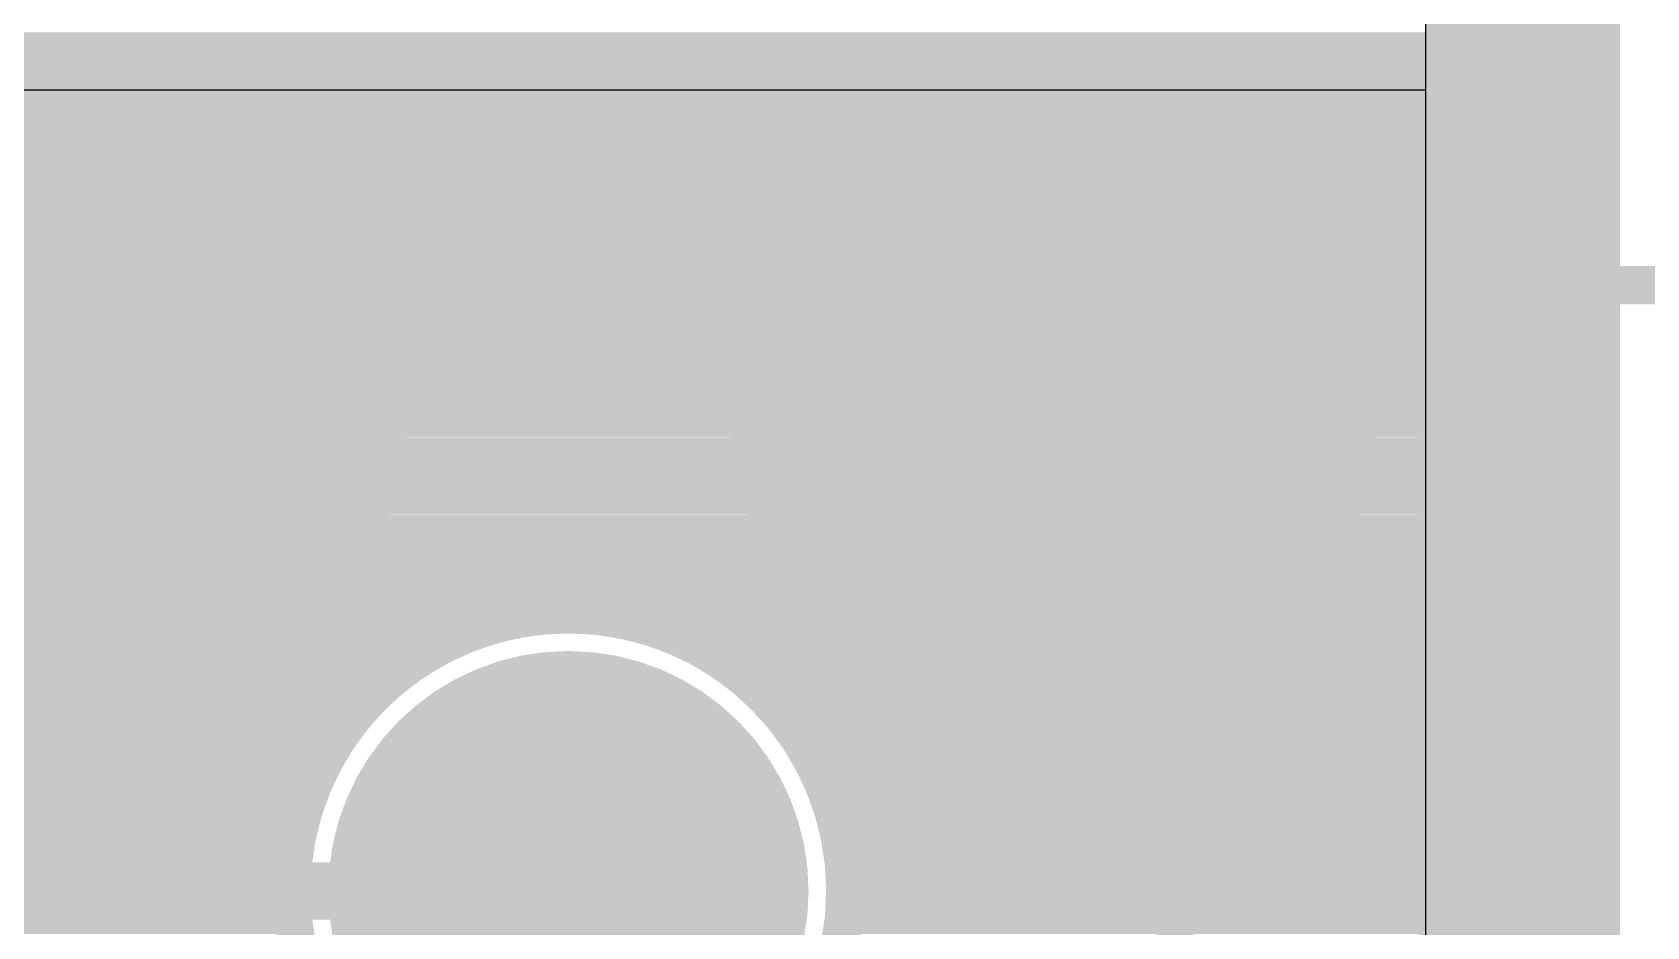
# Model space of a CAD drawing. Header units: millimetres. Extents: x 0.11 to 5.67, y 0.55 to 4.24.
# Drawn here: x 5.1198 to 5.4527, y 1.8863 to 2.0709 of the extents above; entities that cross this region are included whole.
import ezdxf

# ---------------------------------------------------------------- set-up
doc = ezdxf.new("R2010")
doc.units = ezdxf.units.MM
doc.header["$MEASUREMENT"] = 0
for name, color, linetype in [('BottomLayer', 5, 'Continuous'), ('BottomSolder', 6, 'Continuous'), ('InternalPlane1', 76, 'Continuous'), ('InternalPlane2', 16, 'Continuous'), ('KeepOutLayer', 6, 'Continuous'), ('MultiLayer', 9, 'Continuous'), ('PadHoleLayer', 156, 'Continuous'), ('TopLayer', 1, 'Continuous'), ('TopOverlay', 2, 'Continuous'), ('TopSolder', 216, 'Continuous')]:
    doc.layers.add(name, color=color, linetype=linetype)

# ---------------------------------------------------------------- blocks, each defined once
blk = doc.blocks.new('SMA_JR_10')
at = {"layer": 'BottomLayer', "const_width": 0.04331}
for points in [[(-0.12165, 0.1, 1), (-0.07835, 0.1, 1)], [(-0.02165, 0, 1), (0.02165, 0, 1)], [(-0.12165, -0.1, 1), (-0.07835, -0.1, 1)]]:
    blk.add_lwpolyline(points, format="xyb", close=True, dxfattribs=at)
at = {"layer": 'BottomSolder', "const_width": 0.04528}
for points in [[(-0.12264, 0.1, 1), (-0.07736, 0.1, 1)], [(-0.02264, 0, 1), (0.02264, 0, 1)], [(-0.12264, -0.1, 1), (-0.07736, -0.1, 1)]]:
    blk.add_lwpolyline(points, format="xyb", close=True, dxfattribs=at)
at = {"layer": 'InternalPlane1', "const_width": 0.01181}
for points in [[(-0.13051, 0.15285, -0.267949), (-0.06949, 0.15285)], [(-0.15285, 0.06949, -0.267949), (-0.15285, 0.13051)], [(-0.04715, 0.13051, -0.267949), (-0.04715, 0.06949)], [(-0.06949, 0.04715, -0.267949), (-0.13051, 0.04715)], [(-0.13051, -0.04715, -0.267949), (-0.06949, -0.04715)], [(-0.15285, -0.13051, -0.267949), (-0.15285, -0.06949)], [(-0.04715, -0.06949, -0.267949), (-0.04715, -0.13051)]]:
    blk.add_lwpolyline(points, format="xyb", dxfattribs=at)
at = {"layer": 'InternalPlane1'}
for points, const_width in [([(-0.13346, 0.15285, 1), (-0.12756, 0.15285, 1)], 0.00591), ([(-0.07244, 0.15285, 1), (-0.06654, 0.15285, 1)], 0.00591), ([(-0.1558, 0.13051, 1), (-0.1499, 0.13051, 1)], 0.00591), ([(-0.0501, 0.13051, 1), (-0.0442, 0.13051, 1)], 0.00591), ([(-0.1558, 0.06949, 1), (-0.1499, 0.06949, 1)], 0.00591), ([(-0.0501, 0.06949, 1), (-0.0442, 0.06949, 1)], 0.00591), ([(-0.13346, 0.04715, 1), (-0.12756, 0.04715, 1)], 0.00591), ([(-0.07244, 0.04715, 1), (-0.06654, 0.04715, 1)], 0.00591), ([(-0.02476, 0, 1), (0.02476, 0, 1)], 0.04953), ([(-0.13346, -0.04715, 1), (-0.12756, -0.04715, 1)], 0.00591), ([(-0.07244, -0.04715, 1), (-0.06654, -0.04715, 1)], 0.00591), ([(-0.1558, -0.06949, 1), (-0.1499, -0.06949, 1)], 0.00591), ([(-0.0501, -0.06949, 1), (-0.0442, -0.06949, 1)], 0.00591)]:
    blk.add_lwpolyline(points, format="xyb", close=True, dxfattribs=dict(at, const_width=const_width))
at = {"layer": 'InternalPlane2'}
for points, const_width in [([(-0.12575, 0.1, 1), (-0.07425, 0.1, 1)], 0.0515), ([(-0.02476, 0, 1), (0.02476, 0, 1)], 0.04953), ([(-0.12575, -0.1, 1), (-0.07425, -0.1, 1)], 0.0515)]:
    blk.add_lwpolyline(points, format="xyb", close=True, dxfattribs=dict(at, const_width=const_width))
at = {"layer": 'MultiLayer', "const_width": 0.04331}
for points in [[(-0.12165, 0.1, 1), (-0.07835, 0.1, 1)], [(-0.02165, 0, 1), (0.02165, 0, 1)], [(-0.12165, -0.1, 1), (-0.07835, -0.1, 1)]]:
    blk.add_lwpolyline(points, format="xyb", close=True, dxfattribs=at)
at = {"layer": 'PadHoleLayer'}
for points, const_width in [([(-0.11575, 0.1, 1), (-0.08425, 0.1, 1)], 0.0315), ([(-0.01476, 0, 1), (0.01476, 0, 1)], 0.02953), ([(-0.11575, -0.1, 1), (-0.08425, -0.1, 1)], 0.0315)]:
    blk.add_lwpolyline(points, format="xyb", close=True, dxfattribs=dict(at, const_width=const_width))
at = {"layer": 'TopLayer', "const_width": 0.04331}
for points in [[(-0.12165, 0.1, 1), (-0.07835, 0.1, 1)], [(-0.02165, 0, 1), (0.02165, 0, 1)], [(-0.12165, -0.1, 1), (-0.07835, -0.1, 1)]]:
    blk.add_lwpolyline(points, format="xyb", close=True, dxfattribs=at)
at = {"layer": 'TopOverlay', "const_width": 0.00787}
for points in [[(-0.125, 0.155), (-0.125, 0.435)], [(0.045, 0.125), (-0.04, 0.125)], [(-0.125, -0.045), (-0.125, 0.045)]]:
    blk.add_lwpolyline(points, dxfattribs=at)
at = {"layer": 'TopOverlay', "const_width": 0.00394}
for points in [[(-0.12697, 0.155, 1), (-0.12303, 0.155, 1)], [(-0.04197, 0.125, 1), (-0.03803, 0.125, 1)], [(-0.12697, 0.045, 1), (-0.12303, 0.045, 1)], [(-0.12697, -0.045, 1), (-0.12303, -0.045, 1)]]:
    blk.add_lwpolyline(points, format="xyb", close=True, dxfattribs=at)
at = {"layer": 'TopSolder', "const_width": 0.04528}
for points in [[(-0.12264, 0.1, 1), (-0.07736, 0.1, 1)], [(-0.02264, 0, 1), (0.02264, 0, 1)], [(-0.12264, -0.1, 1), (-0.07736, -0.1, 1)]]:
    blk.add_lwpolyline(points, format="xyb", close=True, dxfattribs=at)

msp = doc.modelspace()

# ---------------------------------------------------------------- linework, layer by layer
at = {"layer": 'BottomLayer'}
for points, const_width in [([(5.09449, 2.06496), (5.40945, 2.06496)], 0.00787), ([(5.40945, 1.67913), (5.40945, 2.06496)], 0.00787), ([(5.09153, 2.062), (5.40945, 2.062)], 0.00787), ([(5.08366, 2.05413), (5.40945, 2.05413)], 0.00787), ([(5.13032, 1.9937), (5.13032, 2.04488)], 0.01969), ([(5.33031, 1.9937), (5.33031, 2.04488)], 0.01969), ([(5.14693, 2.04625), (5.3137, 2.04625)], 0.00787), ([(5.34693, 2.04625), (5.40945, 2.04625)], 0.00787), ([(5.16259, 2.03838), (5.29804, 2.03838)], 0.00787), ([(5.36259, 2.03838), (5.40945, 2.03838)], 0.00787), ([(5.17134, 2.03051), (5.28929, 2.03051)], 0.00787), ([(5.37134, 2.03051), (5.40945, 2.03051)], 0.00787), ([(5.17723, 2.02263), (5.2834, 2.02263)], 0.00787), ([(5.37723, 2.02263), (5.40945, 2.02263)], 0.00787), ([(5.18125, 2.01476), (5.27938, 2.01476)], 0.00787), ([(5.38125, 2.01476), (5.40945, 2.01476)], 0.00787), ([(5.18383, 2.00688), (5.2768, 2.00688)], 0.00787), ([(5.38383, 2.00688), (5.40945, 2.00688)], 0.00787), ([(5.07913, 1.9937), (5.13032, 1.9937)], 0.01969), ([(5.13032, 1.9937), (5.1815, 1.9937)], 0.01969), ([(5.13032, 1.94252), (5.13032, 1.9937)], 0.01969), ([(5.18518, 1.99901), (5.27545, 1.99901)], 0.00787), ([(5.27913, 1.9937), (5.33031, 1.9937)], 0.01969), ([(5.33031, 1.9937), (5.3815, 1.9937)], 0.01969), ([(5.33031, 1.94252), (5.33031, 1.9937)], 0.01969), ([(5.38518, 1.99901), (5.40945, 1.99901)], 0.00787), ([(5.18537, 1.99114), (5.27526, 1.99114)], 0.00787), ([(5.38537, 1.99114), (5.40945, 1.99114)], 0.00787), ([(5.18444, 1.98326), (5.27619, 1.98326)], 0.00787), ([(5.38444, 1.98326), (5.40945, 1.98326)], 0.00787), ([(5.1823, 1.97539), (5.27833, 1.97539)], 0.00787), ([(5.3823, 1.97539), (5.40945, 1.97539)], 0.00787), ([(5.17882, 1.96751), (5.28181, 1.96751)], 0.00787), ([(5.37882, 1.96751), (5.40945, 1.96751)], 0.00787), ([(5.17365, 1.95964), (5.28698, 1.95964)], 0.00787), ([(5.37365, 1.95964), (5.40945, 1.95964)], 0.00787), ([(5.16608, 1.95177), (5.29455, 1.95177)], 0.00787), ([(5.36608, 1.95177), (5.40945, 1.95177)], 0.00787), ([(5.15392, 1.94389), (5.20312, 1.94389)], 0.00787), ([(5.25751, 1.94389), (5.30671, 1.94389)], 0.00787), ([(5.35392, 1.94389), (5.40945, 1.94389)], 0.00787), ([(5.00492, 1.93602), (5.192, 1.93602)], 0.00787), ([(5.26863, 1.93602), (5.40945, 1.93602)], 0.00787), ([(4.99704, 1.92814), (5.18479, 1.92814)], 0.00787), ([(5.27584, 1.92814), (5.40945, 1.92814)], 0.00787), ([(4.98917, 1.92027), (5.17979, 1.92027)], 0.00787), ([(5.28084, 1.92027), (5.40945, 1.92027)], 0.00787), ([(5.07677, 1.91339), (5.17673, 1.91339)], 0.00787), ([(5.28425, 1.9124), (5.40945, 1.9124)], 0.00787), ([(5.28637, 1.90452), (5.40945, 1.90452)], 0.00787), ([(5.07677, 1.8937), (5.23032, 1.8937)], 0.01181), ([(5.28733, 1.89665), (5.40945, 1.89665)], 0.00787), ([(5.28719, 1.88877), (5.40945, 1.88877)], 0.00787)]:
    msp.add_lwpolyline(points, dxfattribs=dict(at, const_width=const_width))
for points, const_width in [([(5.40748, 2.06496, 1), (5.41142, 2.06496, 1)], 0.00394), ([(5.40748, 2.06496, 1), (5.41142, 2.06496, 1)], 0.00394), ([(5.40748, 2.062, 1), (5.41142, 2.062, 1)], 0.00394), ([(5.40748, 2.05413, 1), (5.41142, 2.05413, 1)], 0.00394), ([(5.12539, 2.04488, 1), (5.13524, 2.04488, 1)], 0.00984), ([(5.32539, 2.04488, 1), (5.33524, 2.04488, 1)], 0.00984), ([(5.18543, 1.9937, 1), (5.0752, 1.9937, 1)], 0.00787), ([(5.38543, 1.9937, 1), (5.2752, 1.9937, 1)], 0.00787), ([(5.14496, 2.04625, 1), (5.1489, 2.04625, 1)], 0.00394), ([(5.31173, 2.04625, 1), (5.31567, 2.04625, 1)], 0.00394), ([(5.34496, 2.04625, 1), (5.3489, 2.04625, 1)], 0.00394), ([(5.40748, 2.04625, 1), (5.41142, 2.04625, 1)], 0.00394), ([(5.16062, 2.03838, 1), (5.16456, 2.03838, 1)], 0.00394), ([(5.29607, 2.03838, 1), (5.30001, 2.03838, 1)], 0.00394), ([(5.36062, 2.03838, 1), (5.36456, 2.03838, 1)], 0.00394), ([(5.40748, 2.03838, 1), (5.41142, 2.03838, 1)], 0.00394), ([(5.16938, 2.03051, 1), (5.17331, 2.03051, 1)], 0.00394), ([(5.28732, 2.03051, 1), (5.29125, 2.03051, 1)], 0.00394), ([(5.36938, 2.03051, 1), (5.37331, 2.03051, 1)], 0.00394), ([(5.40748, 2.03051, 1), (5.41142, 2.03051, 1)], 0.00394), ([(5.17526, 2.02263, 1), (5.1792, 2.02263, 1)], 0.00394), ([(5.28143, 2.02263, 1), (5.28537, 2.02263, 1)], 0.00394), ([(5.37526, 2.02263, 1), (5.3792, 2.02263, 1)], 0.00394), ([(5.40748, 2.02263, 1), (5.41142, 2.02263, 1)], 0.00394), ([(5.17928, 2.01476, 1), (5.18322, 2.01476, 1)], 0.00394), ([(5.27741, 2.01476, 1), (5.28135, 2.01476, 1)], 0.00394), ([(5.37928, 2.01476, 1), (5.38322, 2.01476, 1)], 0.00394), ([(5.40748, 2.01476, 1), (5.41142, 2.01476, 1)], 0.00394), ([(5.18186, 2.00688, 1), (5.1858, 2.00688, 1)], 0.00394), ([(5.27483, 2.00688, 1), (5.27877, 2.00688, 1)], 0.00394), ([(5.38186, 2.00688, 1), (5.3858, 2.00688, 1)], 0.00394), ([(5.40748, 2.00688, 1), (5.41142, 2.00688, 1)], 0.00394), ([(5.12539, 1.9937, 1), (5.13524, 1.9937, 1)], 0.00984), ([(5.12539, 1.9937, 1), (5.13524, 1.9937, 1)], 0.00984), ([(5.12539, 1.9937, 1), (5.13524, 1.9937, 1)], 0.00984), ([(5.12539, 1.9937, 1), (5.13524, 1.9937, 1)], 0.00984), ([(5.17657, 1.9937, 1), (5.18642, 1.9937, 1)], 0.00984), ([(5.18321, 1.99901, 1), (5.18715, 1.99901, 1)], 0.00394), ([(5.27421, 1.9937, 1), (5.28406, 1.9937, 1)], 0.00984), ([(5.27348, 1.99901, 1), (5.27742, 1.99901, 1)], 0.00394), ([(5.32539, 1.9937, 1), (5.33524, 1.9937, 1)], 0.00984), ([(5.32539, 1.9937, 1), (5.33524, 1.9937, 1)], 0.00984), ([(5.32539, 1.9937, 1), (5.33524, 1.9937, 1)], 0.00984), ([(5.32539, 1.9937, 1), (5.33524, 1.9937, 1)], 0.00984), ([(5.37657, 1.9937, 1), (5.38642, 1.9937, 1)], 0.00984), ([(5.38321, 1.99901, 1), (5.38715, 1.99901, 1)], 0.00394), ([(5.40748, 1.99901, 1), (5.41142, 1.99901, 1)], 0.00394), ([(5.18346, 1.9937, 1), (5.1874, 1.9937, 1)], 0.00394), ([(5.27323, 1.9937, 1), (5.27717, 1.9937, 1)], 0.00394), ([(5.38346, 1.9937, 1), (5.3874, 1.9937, 1)], 0.00394), ([(5.1834, 1.99114, 1), (5.18734, 1.99114, 1)], 0.00394), ([(5.27329, 1.99114, 1), (5.27723, 1.99114, 1)], 0.00394), ([(5.3834, 1.99114, 1), (5.38734, 1.99114, 1)], 0.00394), ([(5.40748, 1.99114, 1), (5.41142, 1.99114, 1)], 0.00394), ([(5.18247, 1.98326, 1), (5.1864, 1.98326, 1)], 0.00394), ([(5.27423, 1.98326, 1), (5.27816, 1.98326, 1)], 0.00394), ([(5.38247, 1.98326, 1), (5.3864, 1.98326, 1)], 0.00394), ([(5.40748, 1.98326, 1), (5.41142, 1.98326, 1)], 0.00394), ([(5.18033, 1.97539, 1), (5.18427, 1.97539, 1)], 0.00394), ([(5.27636, 1.97539, 1), (5.2803, 1.97539, 1)], 0.00394), ([(5.38033, 1.97539, 1), (5.38427, 1.97539, 1)], 0.00394), ([(5.40748, 1.97539, 1), (5.41142, 1.97539, 1)], 0.00394), ([(5.17685, 1.96751, 1), (5.18078, 1.96751, 1)], 0.00394), ([(5.27985, 1.96751, 1), (5.28378, 1.96751, 1)], 0.00394), ([(5.37685, 1.96751, 1), (5.38078, 1.96751, 1)], 0.00394), ([(5.40748, 1.96751, 1), (5.41142, 1.96751, 1)], 0.00394), ([(5.17168, 1.95964, 1), (5.17562, 1.95964, 1)], 0.00394), ([(5.28501, 1.95964, 1), (5.28895, 1.95964, 1)], 0.00394), ([(5.37168, 1.95964, 1), (5.37562, 1.95964, 1)], 0.00394), ([(5.40748, 1.95964, 1), (5.41142, 1.95964, 1)], 0.00394), ([(5.16412, 1.95177, 1), (5.16805, 1.95177, 1)], 0.00394), ([(5.29258, 1.95177, 1), (5.29651, 1.95177, 1)], 0.00394), ([(5.36412, 1.95177, 1), (5.36805, 1.95177, 1)], 0.00394), ([(5.40748, 1.95177, 1), (5.41142, 1.95177, 1)], 0.00394), ([(5.12539, 1.94252, 1), (5.13524, 1.94252, 1)], 0.00984), ([(5.32539, 1.94252, 1), (5.33524, 1.94252, 1)], 0.00984), ([(5.15195, 1.94389, 1), (5.15589, 1.94389, 1)], 0.00394), ([(5.20115, 1.94389, 1), (5.20509, 1.94389, 1)], 0.00394), ([(5.25554, 1.94389, 1), (5.25948, 1.94389, 1)], 0.00394), ([(5.30474, 1.94389, 1), (5.30868, 1.94389, 1)], 0.00394), ([(5.35195, 1.94389, 1), (5.35589, 1.94389, 1)], 0.00394), ([(5.40748, 1.94389, 1), (5.41142, 1.94389, 1)], 0.00394), ([(5.19003, 1.93602, 1), (5.19397, 1.93602, 1)], 0.00394), ([(5.26666, 1.93602, 1), (5.2706, 1.93602, 1)], 0.00394), ([(5.40748, 1.93602, 1), (5.41142, 1.93602, 1)], 0.00394), ([(5.18282, 1.92814, 1), (5.18676, 1.92814, 1)], 0.00394), ([(5.27387, 1.92814, 1), (5.27781, 1.92814, 1)], 0.00394), ([(5.40748, 1.92814, 1), (5.41142, 1.92814, 1)], 0.00394), ([(5.17782, 1.92027, 1), (5.18176, 1.92027, 1)], 0.00394), ([(5.27887, 1.92027, 1), (5.28281, 1.92027, 1)], 0.00394), ([(5.40748, 1.92027, 1), (5.41142, 1.92027, 1)], 0.00394), ([(5.17476, 1.91339, 1), (5.1787, 1.91339, 1)], 0.00394), ([(5.17476, 1.91339, 1), (5.1787, 1.91339, 1)], 0.00394), ([(5.28228, 1.9124, 1), (5.28622, 1.9124, 1)], 0.00394), ([(5.40748, 1.9124, 1), (5.41142, 1.9124, 1)], 0.00394), ([(5.2844, 1.90452, 1), (5.28834, 1.90452, 1)], 0.00394), ([(5.40748, 1.90452, 1), (5.41142, 1.90452, 1)], 0.00394), ([(5.22736, 1.8937, 1), (5.23327, 1.8937, 1)], 0.00591), ([(5.28536, 1.89665, 1), (5.28929, 1.89665, 1)], 0.00394), ([(5.28543, 1.8937, 1), (5.28937, 1.8937, 1)], 0.00394), ([(5.28543, 1.8937, 1), (5.28937, 1.8937, 1)], 0.00394), ([(5.40748, 1.89665, 1), (5.41142, 1.89665, 1)], 0.00394), ([(5.28522, 1.88877, 1), (5.28916, 1.88877, 1)], 0.00394), ([(5.40748, 1.88877, 1), (5.41142, 1.88877, 1)], 0.00394)]:
    msp.add_lwpolyline(points, format="xyb", close=True, dxfattribs=dict(at, const_width=const_width))
at = {"layer": 'BottomLayer', "const_width": 0.00787}
for points in [[(5.17673, 1.91339, -0.837827), (5.2874, 1.8937)], [(5.2874, 1.8937, -0.837827), (5.17673, 1.87402)]]:
    msp.add_lwpolyline(points, format="xyb", dxfattribs=at)
at = {"layer": 'InternalPlane1'}
for p, q in [((5.09696, 2.059), (5.40707, 2.059)), ((5.40707, 2.059), (5.40707, 1.67913))]:
    msp.add_line(p, q, dxfattribs=at)
for points, const_width in [([(5.42717, 0.62106), (5.42717, 4.16437)], 0.04), ([(5.09449, 2.06496), (5.42717, 2.06496)], 0.01181)]:
    msp.add_lwpolyline(points, dxfattribs=dict(at, const_width=const_width))
at = {"layer": 'InternalPlane1', "const_width": 0.00591}
msp.add_lwpolyline([(5.42421, 2.06496, 1), (5.43012, 2.06496, 1)], format="xyb", close=True, dxfattribs=at)
at = {"layer": 'InternalPlane2'}
msp.add_line((5.40707, 2.46211), (5.40707, 1.67913), dxfattribs=at)
at = {"layer": 'InternalPlane2', "const_width": 0.04}
msp.add_lwpolyline([(5.42717, 0.62106), (5.42717, 4.16437)], dxfattribs=at)
at = {"layer": 'KeepOutLayer', "const_width": 0.00787}
msp.add_lwpolyline([(5.42717, 0.62106), (5.42717, 4.16437)], dxfattribs=at)
at = {"layer": 'TopLayer'}
msp.add_line((5.42717, 2.06496), (5.42717, 2.06496), dxfattribs=at)
for points, const_width in [([(5.09449, 2.06496), (5.40945, 2.06496)], 0.00787), ([(5.40945, 1.67913), (5.40945, 2.06496)], 0.00787), ([(5.09153, 2.062), (5.40945, 2.062)], 0.00787), ([(5.08366, 2.05413), (5.40945, 2.05413)], 0.00787), ([(5.13032, 1.9937), (5.13032, 2.04488)], 0.01969), ([(5.33031, 1.9937), (5.33031, 2.04488)], 0.01969), ([(5.14693, 2.04625), (5.3137, 2.04625)], 0.00787), ([(5.34693, 2.04625), (5.40945, 2.04625)], 0.00787), ([(5.16259, 2.03838), (5.29804, 2.03838)], 0.00787), ([(5.36259, 2.03838), (5.40945, 2.03838)], 0.00787), ([(5.17134, 2.03051), (5.28929, 2.03051)], 0.00787), ([(5.37134, 2.03051), (5.40945, 2.03051)], 0.00787), ([(5.17723, 2.02263), (5.2834, 2.02263)], 0.00787), ([(5.37723, 2.02263), (5.40945, 2.02263)], 0.00787), ([(5.18125, 2.01476), (5.27938, 2.01476)], 0.00787), ([(5.38125, 2.01476), (5.40945, 2.01476)], 0.00787), ([(5.18383, 2.00688), (5.2768, 2.00688)], 0.00787), ([(5.38383, 2.00688), (5.40945, 2.00688)], 0.00787), ([(5.07913, 1.9937), (5.13032, 1.9937)], 0.01969), ([(5.13032, 1.9937), (5.1815, 1.9937)], 0.01969), ([(5.13032, 1.94252), (5.13032, 1.9937)], 0.01969), ([(5.18518, 1.99901), (5.27545, 1.99901)], 0.00787), ([(5.27913, 1.9937), (5.33031, 1.9937)], 0.01969), ([(5.33031, 1.9937), (5.3815, 1.9937)], 0.01969), ([(5.33031, 1.94252), (5.33031, 1.9937)], 0.01969), ([(5.38518, 1.99901), (5.40945, 1.99901)], 0.00787), ([(5.18537, 1.99114), (5.27526, 1.99114)], 0.00787), ([(5.38537, 1.99114), (5.40945, 1.99114)], 0.00787), ([(5.18444, 1.98326), (5.27619, 1.98326)], 0.00787), ([(5.38444, 1.98326), (5.40945, 1.98326)], 0.00787), ([(5.1823, 1.97539), (5.27833, 1.97539)], 0.00787), ([(5.3823, 1.97539), (5.40945, 1.97539)], 0.00787), ([(5.17882, 1.96751), (5.28181, 1.96751)], 0.00787), ([(5.37882, 1.96751), (5.40945, 1.96751)], 0.00787), ([(5.17365, 1.95964), (5.28698, 1.95964)], 0.00787), ([(5.37365, 1.95964), (5.40945, 1.95964)], 0.00787), ([(5.16608, 1.95177), (5.29455, 1.95177)], 0.00787), ([(5.36608, 1.95177), (5.40945, 1.95177)], 0.00787), ([(5.15392, 1.94389), (5.20312, 1.94389)], 0.00787), ([(5.25751, 1.94389), (5.30671, 1.94389)], 0.00787), ([(5.35392, 1.94389), (5.40945, 1.94389)], 0.00787), ([(5.00492, 1.93602), (5.192, 1.93602)], 0.00787), ([(5.26863, 1.93602), (5.40945, 1.93602)], 0.00787), ([(4.99704, 1.92814), (5.18479, 1.92814)], 0.00787), ([(5.27584, 1.92814), (5.40945, 1.92814)], 0.00787), ([(4.98917, 1.92027), (5.17979, 1.92027)], 0.00787), ([(5.28084, 1.92027), (5.40945, 1.92027)], 0.00787), ([(4.98129, 1.9124), (5.17638, 1.9124)], 0.00787), ([(5.28425, 1.9124), (5.40945, 1.9124)], 0.00787), ([(4.97342, 1.90452), (5.17426, 1.90452)], 0.00787), ([(5.28637, 1.90452), (5.40945, 1.90452)], 0.00787), ([(4.96555, 1.89665), (5.1733, 1.89665)], 0.00787), ([(5.28733, 1.89665), (5.40945, 1.89665)], 0.00787), ([(4.95768, 1.88877), (5.17344, 1.88877)], 0.00787), ([(5.28719, 1.88877), (5.40945, 1.88877)], 0.00787)]:
    msp.add_lwpolyline(points, dxfattribs=dict(at, const_width=const_width))
for points, const_width in [([(5.40748, 2.06496, 1), (5.41142, 2.06496, 1)], 0.00394), ([(5.40748, 2.06496, 1), (5.41142, 2.06496, 1)], 0.00394), ([(5.40748, 2.062, 1), (5.41142, 2.062, 1)], 0.00394), ([(5.40748, 2.05413, 1), (5.41142, 2.05413, 1)], 0.00394), ([(5.12539, 2.04488, 1), (5.13524, 2.04488, 1)], 0.00984), ([(5.32539, 2.04488, 1), (5.33524, 2.04488, 1)], 0.00984), ([(5.18543, 1.9937, 1), (5.0752, 1.9937, 1)], 0.00787), ([(5.38543, 1.9937, 1), (5.2752, 1.9937, 1)], 0.00787), ([(5.14496, 2.04625, 1), (5.1489, 2.04625, 1)], 0.00394), ([(5.31173, 2.04625, 1), (5.31567, 2.04625, 1)], 0.00394), ([(5.34496, 2.04625, 1), (5.3489, 2.04625, 1)], 0.00394), ([(5.40748, 2.04625, 1), (5.41142, 2.04625, 1)], 0.00394), ([(5.16062, 2.03838, 1), (5.16456, 2.03838, 1)], 0.00394), ([(5.29607, 2.03838, 1), (5.30001, 2.03838, 1)], 0.00394), ([(5.36062, 2.03838, 1), (5.36456, 2.03838, 1)], 0.00394), ([(5.40748, 2.03838, 1), (5.41142, 2.03838, 1)], 0.00394), ([(5.16938, 2.03051, 1), (5.17331, 2.03051, 1)], 0.00394), ([(5.28732, 2.03051, 1), (5.29125, 2.03051, 1)], 0.00394), ([(5.36938, 2.03051, 1), (5.37331, 2.03051, 1)], 0.00394), ([(5.40748, 2.03051, 1), (5.41142, 2.03051, 1)], 0.00394), ([(5.17526, 2.02263, 1), (5.1792, 2.02263, 1)], 0.00394), ([(5.28143, 2.02263, 1), (5.28537, 2.02263, 1)], 0.00394), ([(5.37526, 2.02263, 1), (5.3792, 2.02263, 1)], 0.00394), ([(5.40748, 2.02263, 1), (5.41142, 2.02263, 1)], 0.00394), ([(5.17928, 2.01476, 1), (5.18322, 2.01476, 1)], 0.00394), ([(5.27741, 2.01476, 1), (5.28135, 2.01476, 1)], 0.00394), ([(5.37928, 2.01476, 1), (5.38322, 2.01476, 1)], 0.00394), ([(5.40748, 2.01476, 1), (5.41142, 2.01476, 1)], 0.00394), ([(5.18186, 2.00688, 1), (5.1858, 2.00688, 1)], 0.00394), ([(5.27483, 2.00688, 1), (5.27877, 2.00688, 1)], 0.00394), ([(5.38186, 2.00688, 1), (5.3858, 2.00688, 1)], 0.00394), ([(5.40748, 2.00688, 1), (5.41142, 2.00688, 1)], 0.00394), ([(5.12539, 1.9937, 1), (5.13524, 1.9937, 1)], 0.00984), ([(5.12539, 1.9937, 1), (5.13524, 1.9937, 1)], 0.00984), ([(5.12539, 1.9937, 1), (5.13524, 1.9937, 1)], 0.00984), ([(5.12539, 1.9937, 1), (5.13524, 1.9937, 1)], 0.00984), ([(5.17657, 1.9937, 1), (5.18642, 1.9937, 1)], 0.00984), ([(5.18321, 1.99901, 1), (5.18715, 1.99901, 1)], 0.00394), ([(5.27421, 1.9937, 1), (5.28406, 1.9937, 1)], 0.00984), ([(5.27348, 1.99901, 1), (5.27742, 1.99901, 1)], 0.00394), ([(5.32539, 1.9937, 1), (5.33524, 1.9937, 1)], 0.00984), ([(5.32539, 1.9937, 1), (5.33524, 1.9937, 1)], 0.00984), ([(5.32539, 1.9937, 1), (5.33524, 1.9937, 1)], 0.00984), ([(5.32539, 1.9937, 1), (5.33524, 1.9937, 1)], 0.00984), ([(5.37657, 1.9937, 1), (5.38642, 1.9937, 1)], 0.00984), ([(5.38321, 1.99901, 1), (5.38715, 1.99901, 1)], 0.00394), ([(5.40748, 1.99901, 1), (5.41142, 1.99901, 1)], 0.00394), ([(5.18346, 1.9937, 1), (5.1874, 1.9937, 1)], 0.00394), ([(5.27323, 1.9937, 1), (5.27717, 1.9937, 1)], 0.00394), ([(5.38346, 1.9937, 1), (5.3874, 1.9937, 1)], 0.00394), ([(5.1834, 1.99114, 1), (5.18734, 1.99114, 1)], 0.00394), ([(5.27329, 1.99114, 1), (5.27723, 1.99114, 1)], 0.00394), ([(5.3834, 1.99114, 1), (5.38734, 1.99114, 1)], 0.00394), ([(5.40748, 1.99114, 1), (5.41142, 1.99114, 1)], 0.00394), ([(5.18247, 1.98326, 1), (5.1864, 1.98326, 1)], 0.00394), ([(5.27423, 1.98326, 1), (5.27816, 1.98326, 1)], 0.00394), ([(5.38247, 1.98326, 1), (5.3864, 1.98326, 1)], 0.00394), ([(5.40748, 1.98326, 1), (5.41142, 1.98326, 1)], 0.00394), ([(5.18033, 1.97539, 1), (5.18427, 1.97539, 1)], 0.00394), ([(5.27636, 1.97539, 1), (5.2803, 1.97539, 1)], 0.00394), ([(5.38033, 1.97539, 1), (5.38427, 1.97539, 1)], 0.00394), ([(5.40748, 1.97539, 1), (5.41142, 1.97539, 1)], 0.00394), ([(5.17685, 1.96751, 1), (5.18078, 1.96751, 1)], 0.00394), ([(5.27985, 1.96751, 1), (5.28378, 1.96751, 1)], 0.00394), ([(5.37685, 1.96751, 1), (5.38078, 1.96751, 1)], 0.00394), ([(5.40748, 1.96751, 1), (5.41142, 1.96751, 1)], 0.00394), ([(5.17168, 1.95964, 1), (5.17562, 1.95964, 1)], 0.00394), ([(5.28501, 1.95964, 1), (5.28895, 1.95964, 1)], 0.00394), ([(5.37168, 1.95964, 1), (5.37562, 1.95964, 1)], 0.00394), ([(5.40748, 1.95964, 1), (5.41142, 1.95964, 1)], 0.00394), ([(5.16412, 1.95177, 1), (5.16805, 1.95177, 1)], 0.00394), ([(5.2874, 1.8937, 1), (5.17323, 1.8937, 1)], 0.00787), ([(5.29258, 1.95177, 1), (5.29651, 1.95177, 1)], 0.00394), ([(5.36412, 1.95177, 1), (5.36805, 1.95177, 1)], 0.00394), ([(5.40748, 1.95177, 1), (5.41142, 1.95177, 1)], 0.00394), ([(5.12539, 1.94252, 1), (5.13524, 1.94252, 1)], 0.00984), ([(5.32539, 1.94252, 1), (5.33524, 1.94252, 1)], 0.00984), ([(5.15195, 1.94389, 1), (5.15589, 1.94389, 1)], 0.00394), ([(5.20115, 1.94389, 1), (5.20509, 1.94389, 1)], 0.00394), ([(5.25554, 1.94389, 1), (5.25948, 1.94389, 1)], 0.00394), ([(5.30474, 1.94389, 1), (5.30868, 1.94389, 1)], 0.00394), ([(5.35195, 1.94389, 1), (5.35589, 1.94389, 1)], 0.00394), ([(5.40748, 1.94389, 1), (5.41142, 1.94389, 1)], 0.00394), ([(5.19003, 1.93602, 1), (5.19397, 1.93602, 1)], 0.00394), ([(5.26666, 1.93602, 1), (5.2706, 1.93602, 1)], 0.00394), ([(5.40748, 1.93602, 1), (5.41142, 1.93602, 1)], 0.00394), ([(5.18282, 1.92814, 1), (5.18676, 1.92814, 1)], 0.00394), ([(5.27387, 1.92814, 1), (5.27781, 1.92814, 1)], 0.00394), ([(5.40748, 1.92814, 1), (5.41142, 1.92814, 1)], 0.00394), ([(5.17782, 1.92027, 1), (5.18176, 1.92027, 1)], 0.00394), ([(5.27887, 1.92027, 1), (5.28281, 1.92027, 1)], 0.00394), ([(5.40748, 1.92027, 1), (5.41142, 1.92027, 1)], 0.00394), ([(5.17441, 1.9124, 1), (5.17835, 1.9124, 1)], 0.00394), ([(5.28228, 1.9124, 1), (5.28622, 1.9124, 1)], 0.00394), ([(5.40748, 1.9124, 1), (5.41142, 1.9124, 1)], 0.00394), ([(5.17229, 1.90452, 1), (5.17623, 1.90452, 1)], 0.00394), ([(5.2844, 1.90452, 1), (5.28834, 1.90452, 1)], 0.00394), ([(5.40748, 1.90452, 1), (5.41142, 1.90452, 1)], 0.00394), ([(5.17126, 1.8937, 1), (5.1752, 1.8937, 1)], 0.00394), ([(5.17134, 1.89665, 1), (5.17527, 1.89665, 1)], 0.00394), ([(5.28536, 1.89665, 1), (5.28929, 1.89665, 1)], 0.00394), ([(5.28543, 1.8937, 1), (5.28937, 1.8937, 1)], 0.00394), ([(5.40748, 1.89665, 1), (5.41142, 1.89665, 1)], 0.00394), ([(5.17147, 1.88877, 1), (5.17541, 1.88877, 1)], 0.00394), ([(5.28522, 1.88877, 1), (5.28916, 1.88877, 1)], 0.00394), ([(5.40748, 1.88877, 1), (5.41142, 1.88877, 1)], 0.00394)]:
    msp.add_lwpolyline(points, format="xyb", close=True, dxfattribs=dict(at, const_width=const_width))

# ---------------------------------------------------------------- block references
at = {"rotation": 270}
msp.add_blockref('SMA_JR_10', (5.23032, 1.8937), dxfattribs=at)

doc.saveas('drawing.dxf')
